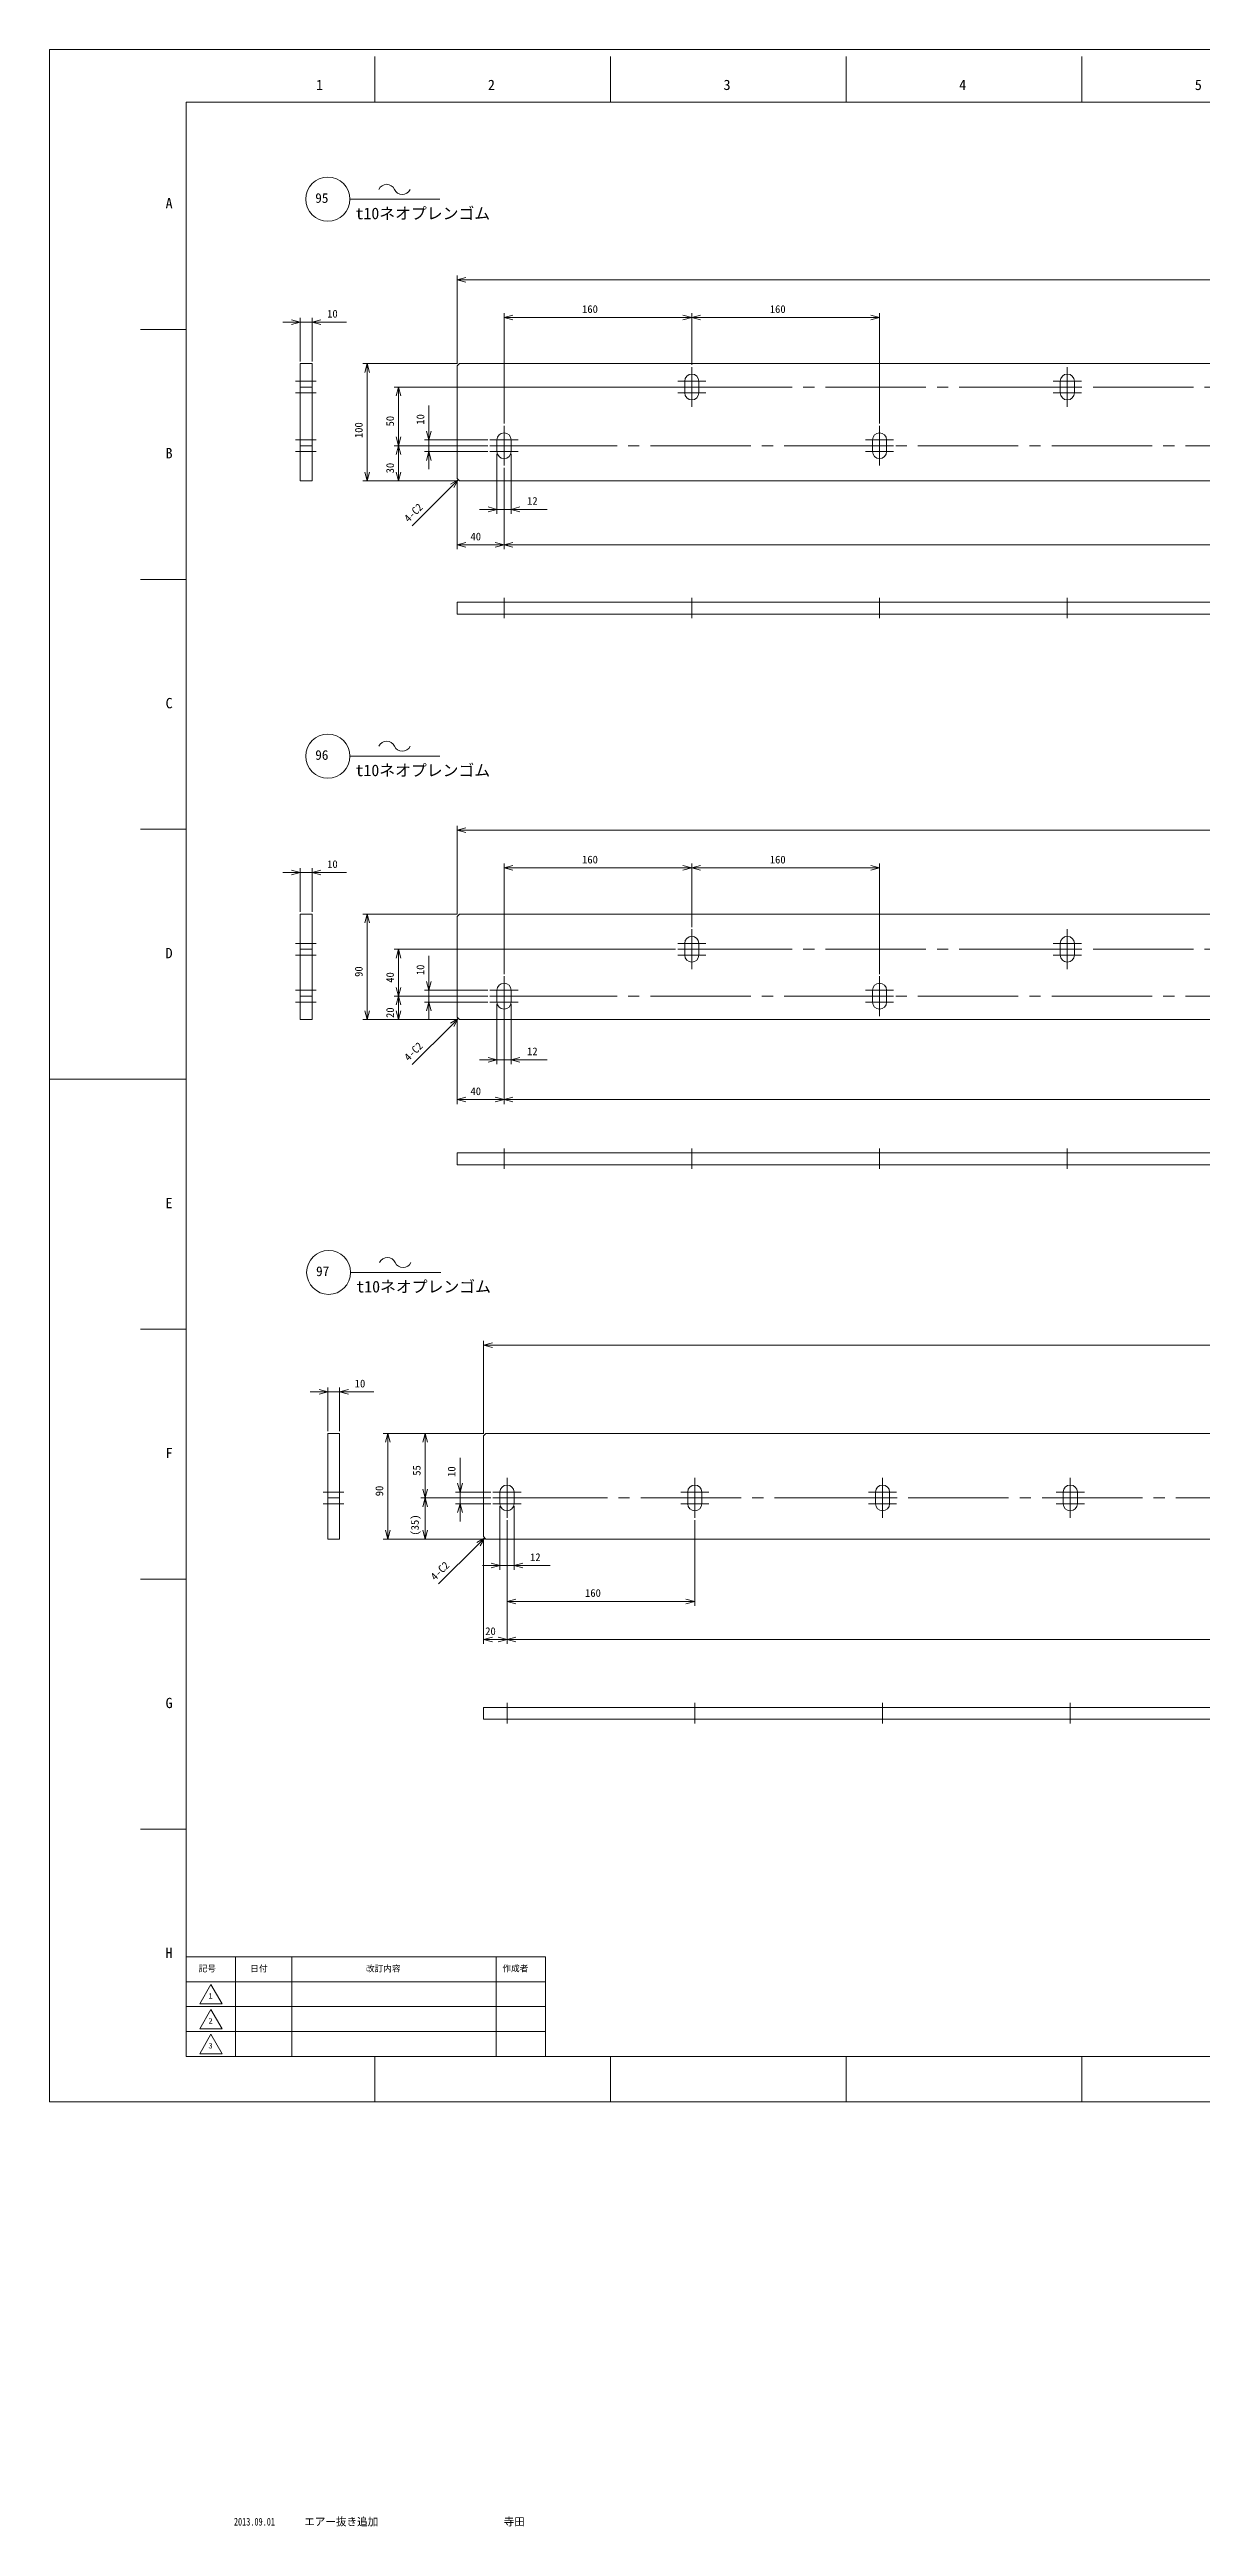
# Model space of a CAD drawing. Units: millimetres at full size. Extents: x -1242 to 1242, y -1230 to 882.
# Drawn here: x -1242 to -261, y -1229 to 882 of the extents above; entities that cross this region are included whole.
import ezdxf
from ezdxf.enums import TextEntityAlignment as Align

# ---------------------------------------------------------------- set-up
doc = ezdxf.new("R2010")
doc.units = ezdxf.units.MM
doc.header["$LTSCALE"] = 9.4985
doc.linetypes.add('CHAIN2', pattern=[12, 9, -1, 1, -1])
for name, color, linetype, lineweight in [('0-0_90_FRAME', 2, 'Continuous', 9), ('0-1_91_BLANK', 6, 'Continuous', 9), ('0-2_08_DIM', 3, 'Continuous', 9), ('0-3_05_CENTER', 2, 'CHAIN2', 9), ('0-4_0', 134, 'Continuous', 9), ('0-5_10_DRAFT', 1, 'Continuous', 9)]:
    doc.layers.add(name, color=color, linetype=linetype, lineweight=lineweight)
doc.styles.add('ＭＳ ゴシック', font='')
doc.styles.add('ＭＳ Ｐゴシック', font='')
doc.styles.get('ＭＳ ゴシック').set_extended_font_data('MS Gothic')
doc.styles.get('ＭＳ Ｐゴシック').set_extended_font_data('MS PGothic')

# ---------------------------------------------------------------- blocks, each defined once
blk = doc.blocks.new('p1ba05')
at = {"layer": '0-2_08_DIM'}
for centre, start, end in [((-2.954, 0.285), 24.22764, 155.57578), ((0, 1.621), 204.22764, 335.57578)]:
    blk.add_arc(centre, 1.621, start, end, dxfattribs=at)
blk = doc.blocks.new('AM_BALLOON1')
at = {"layer": '0-2_08_DIM'}
blk.add_circle((0, 0), 5, dxfattribs=at)
blk = doc.blocks.new('_Open30')
at = {"layer": '0-2_08_DIM'}
blk.add_line((0, 0), (-1, 0), dxfattribs=at)
blk.add_lwpolyline([(-1, 0.268), (0, 0), (-1, -0.268)], dxfattribs=at)

msp = doc.modelspace()

# ---------------------------------------------------------------- linework, layer by layer
at = {"layer": '0-0_90_FRAME'}
for p, q in [((-965.175, 836.694), (-965.175, 875.58)), ((-764.375, 836.694), (-764.375, 875.58)), ((-563.575, 836.694), (-563.575, 875.58)), ((-362.775, 836.694), (-362.775, 875.58)), ((-1125.764, 643.088), (-1164.65, 643.088)), ((-1125.764, 430.096), (-1164.65, 430.096)), ((-1125.764, 217.104), (-1164.65, 217.104)), ((-1125.764, -208.879), (-1164.65, -208.879)), ((-1125.764, -421.871), (-1164.65, -421.871)), ((-1125.764, -634.862), (-1164.65, -634.862)), ((-965.175, -867.18), (-965.175, -828.468)), ((-764.375, -867.18), (-764.375, -828.468)), ((-563.575, -867.18), (-563.575, -828.468)), ((-362.775, -867.18), (-362.775, -828.468))]:
    msp.add_line(p, q, dxfattribs=at)
at = {"layer": '0-0_90_FRAME', "color": 6}
msp.add_line((-1242.302, 4.113), (-1125.764, 4.113), dxfattribs=at)
at = {"layer": '0-0_90_FRAME', "color": 134}
for p, q in [((-1083.764, -828.468), (-1083.764, -743.611)), ((-1035.764, -828.468), (-1035.764, -743.611)), ((-861.764, -828.468), (-861.764, -743.611)), ((-1125.764, -764.825), (-819.764, -764.825)), ((-1125.764, -786.04), (-819.764, -786.04)), ((-1125.764, -807.254), (-819.764, -807.254))]:
    msp.add_line(p, q, dxfattribs=at)
at = {"layer": '0-0_90_FRAME', "color": 6}
msp.add_lwpolyline([(-1125.764, -828.468), (1203.416, -828.468), (1203.416, 836.694), (-1125.764, 836.694)], close=True, dxfattribs=at)
at = {"layer": '0-0_90_FRAME', "color": 134}
for points in [[(-1125.764, -828.468), (-819.764, -828.468), (-819.764, -743.611), (-1125.764, -743.611)], [(-1114.31, -783.787), (-1104.764, -767.252), (-1095.217, -783.787)], [(-1114.31, -805.001), (-1104.764, -788.466), (-1095.217, -805.001)], [(-1114.31, -826.215), (-1104.764, -809.68), (-1095.217, -826.215)]]:
    msp.add_lwpolyline(points, close=True, dxfattribs=at)
at = {"layer": '0-1_91_BLANK'}
msp.add_lwpolyline([(-1242.302, -867.18), (1242.302, -867.18), (1242.302, 881.58), (-1242.302, 881.58)], close=True, dxfattribs=at)
at = {"layer": '0-2_08_DIM'}
for p, q in [((-986.391, 754.051), (-909.691, 754.051)), ((-895.008, 613.88), (-895.008, 689.171)), ((-887.508, 685.421), (1097.492, 685.421)), ((-855.008, 562.88), (-855.008, 656.992)), ((-695.008, 612.88), (-695.008, 656.992)), ((-695.008, 612.88), (-695.008, 656.992)), ((-535.008, 562.88), (-535.008, 656.992)), ((-1036.135, 649.319), (-1043.635, 649.319)), ((-1028.635, 615.88), (-1028.635, 653.069)), ((-1028.635, 649.319), (-1018.635, 649.319)), ((-1018.635, 615.88), (-1018.635, 653.069)), ((-1011.135, 649.319), (-989.385, 649.319)), ((-847.508, 653.242), (-702.508, 653.242)), ((-542.508, 653.242), (-687.508, 653.242)), ((-894.883, 614.005), (-975.438, 614.005)), ((-971.688, 521.505), (-971.688, 606.505)), ((-706.224, 594.005), (-948.695, 594.005)), ((-944.945, 551.505), (-944.945, 586.505)), ((-919.132, 556.505), (-919.132, 578.255)), ((-868.883, 549.005), (-922.882, 549.005)), ((-919.132, 539.005), (-919.132, 549.005)), ((-868.883, 544.005), (-948.695, 544.005)), ((-868.883, 544.005), (-948.695, 544.005)), ((-944.945, 536.505), (-944.945, 521.505)), ((-868.883, 539.005), (-922.882, 539.005)), ((-919.132, 531.505), (-919.132, 524.005)), ((-861.008, 537.13), (-861.008, 486.024)), ((-849.008, 537.13), (-849.008, 486.024)), ((-894.883, 514.005), (-975.438, 514.005)), ((-894.883, 514.005), (-948.695, 514.005)), ((-899.311, 509.702), (-933.332, 475.681)), ((-895.008, 514.13), (-895.008, 455.723)), ((-855.008, 525.13), (-855.008, 455.723)), ((-855.008, 525.13), (-855.008, 455.723)), ((-868.508, 489.774), (-876.008, 489.774)), ((-861.008, 489.774), (-849.008, 489.774)), ((-841.508, 489.774), (-818.258, 489.774)), ((-862.508, 459.473), (-887.508, 459.473)), ((-847.508, 459.473), (1057.492, 459.473)), ((-986.391, 279.466), (-909.691, 279.466)), ((-895.008, 144.826), (-895.008, 220.117)), ((-887.508, 216.367), (1097.492, 216.367)), ((-1036.135, 180.265), (-1043.635, 180.265)), ((-1028.635, 146.826), (-1028.635, 184.015)), ((-1028.635, 180.265), (-1018.635, 180.265)), ((-1018.635, 146.826), (-1018.635, 184.015)), ((-1011.135, 180.265), (-989.385, 180.265)), ((-855.008, 93.826), (-855.008, 187.938)), ((-847.508, 184.188), (-702.508, 184.188)), ((-695.008, 133.826), (-695.008, 187.938)), ((-695.008, 133.826), (-695.008, 187.938)), ((-542.508, 184.188), (-687.508, 184.188)), ((-535.008, 93.826), (-535.008, 187.938)), ((-894.883, 144.951), (-975.438, 144.951)), ((-971.688, 62.451), (-971.688, 137.451)), ((-708.883, 114.951), (-948.695, 114.951)), ((-944.945, 82.451), (-944.945, 107.451)), ((-919.132, 87.451), (-919.132, 109.201)), ((-868.883, 74.951), (-948.695, 74.951)), ((-868.883, 74.951), (-948.695, 74.951)), ((-944.945, 67.451), (-944.945, 62.451)), ((-868.883, 79.951), (-922.882, 79.951)), ((-868.883, 69.951), (-922.882, 69.951)), ((-919.132, 69.951), (-919.132, 79.951)), ((-861.008, 68.076), (-861.008, 16.97)), ((-855.008, 66.076), (-855.008, -16.97)), ((-855.008, 66.076), (-855.008, -16.97)), ((-849.008, 68.076), (-849.008, 16.97)), ((-894.883, 54.951), (-975.438, 54.951)), ((-894.883, 54.951), (-948.695, 54.951)), ((-899.311, 50.648), (-933.332, 16.627)), ((-919.132, 62.451), (-919.132, 54.951)), ((-895.008, 55.076), (-895.008, -16.97)), ((-868.508, 20.72), (-876.008, 20.72)), ((-861.008, 20.72), (-849.008, 20.72)), ((-841.508, 20.72), (-818.258, 20.72)), ((-862.508, -13.22), (-887.508, -13.22)), ((-847.508, -13.22), (1057.492, -13.22)), ((-985.694, -160.482), (-908.994, -160.482)), ((-872.468, -297.748), (-872.468, -218.759)), ((-864.968, -222.509), (1080.033, -222.509)), ((-1012.643, -262.309), (-1020.143, -262.309)), ((-1005.143, -295.748), (-1005.143, -258.559)), ((-1005.143, -262.309), (-995.143, -262.309)), ((-995.143, -295.748), (-995.143, -258.559)), ((-987.643, -262.309), (-965.893, -262.309)), ((-872.343, -297.623), (-957.872, -297.623)), ((-954.122, -380.123), (-954.122, -305.123)), ((-872.343, -297.623), (-926.042, -297.623)), ((-922.292, -345.123), (-922.292, -305.123)), ((-892.515, -340.123), (-892.515, -318.373)), ((-866.343, -352.623), (-926.042, -352.623)), ((-866.343, -352.623), (-926.042, -352.623)), ((-866.343, -347.623), (-896.265, -347.623)), ((-866.343, -357.623), (-896.265, -357.623)), ((-892.515, -357.623), (-892.515, -347.623)), ((-922.292, -360.123), (-922.292, -380.123)), ((-892.515, -365.123), (-892.515, -372.623)), ((-858.468, -359.498), (-858.468, -413.992)), ((-852.468, -371.498), (-852.468, -444.513)), ((-852.468, -371.498), (-852.468, -477.069)), ((-846.468, -359.498), (-846.468, -413.992)), ((-692.468, -371.498), (-692.468, -444.513)), ((-872.343, -387.623), (-957.872, -387.623)), ((-872.343, -387.623), (-926.042, -387.623)), ((-876.771, -391.927), (-910.792, -425.947)), ((-872.468, -387.498), (-872.468, -477.069)), ((-852.468, -386.498), (-852.468, -477.069)), ((-865.968, -410.242), (-873.468, -410.242)), ((-858.468, -410.242), (-846.468, -410.242)), ((-838.968, -410.242), (-815.718, -410.242)), ((-844.968, -440.763), (-699.968, -440.763)), ((-859.968, -473.319), (-864.968, -473.319)), ((-844.968, -473.319), (1060.033, -473.319))]:
    msp.add_line(p, q, dxfattribs=at)
at = {"layer": '0-3_05_CENTER'}
for p, q in [((-1032.572, 599.005), (-1015.124, 599.005)), ((-707.008, 599.005), (-683.008, 599.005)), ((-707.008, 594.005), (-683.008, 594.005)), ((-695.008, 577.005), (-695.008, 611.005)), ((-695.008, 594.005), (904.992, 594.005)), ((-387.008, 599.005), (-363.008, 599.005)), ((-387.008, 594.005), (-363.008, 594.005)), ((-375.008, 577.005), (-375.008, 611.005)), ((-1032.572, 589.005), (-1015.124, 589.005)), ((-707.008, 589.005), (-683.008, 589.005)), ((-387.008, 589.005), (-363.008, 589.005)), ((-1032.572, 549.005), (-1015.124, 549.005)), ((-867.008, 549.005), (-843.008, 549.005)), ((-855.008, 527.005), (-855.008, 561.005)), ((-547.008, 549.005), (-523.008, 549.005)), ((-535.008, 527.005), (-535.008, 561.005)), ((-1032.572, 539.005), (-1015.124, 539.005)), ((-867.008, 544.005), (-843.008, 544.005)), ((-867.008, 539.005), (-843.008, 539.005)), ((1064.992, 544.005), (-855.008, 544.005)), ((-547.008, 544.005), (-523.008, 544.005)), ((-547.008, 539.005), (-523.008, 539.005)), ((-855.008, 414.488), (-855.008, 397.041)), ((-695.008, 414.488), (-695.008, 397.041)), ((-535.008, 414.488), (-535.008, 397.041)), ((-375.008, 414.488), (-375.008, 397.041)), ((-695.008, 97.951), (-695.008, 131.951)), ((-375.008, 97.951), (-375.008, 131.951)), ((-1032.572, 119.951), (-1015.124, 119.951)), ((-1032.572, 109.951), (-1015.124, 109.951)), ((-707.008, 119.951), (-683.008, 119.951)), ((-707.008, 114.951), (-683.008, 114.951)), ((-707.008, 109.951), (-683.008, 109.951)), ((-695.008, 114.951), (904.992, 114.951)), ((-387.008, 119.951), (-363.008, 119.951)), ((-387.008, 114.951), (-363.008, 114.951)), ((-387.008, 109.951), (-363.008, 109.951)), ((-855.008, 57.951), (-855.008, 91.951)), ((-535.008, 57.951), (-535.008, 91.951)), ((-1032.572, 79.951), (-1015.124, 79.951)), ((-1032.572, 69.951), (-1015.124, 69.951)), ((-867.008, 79.951), (-843.008, 79.951)), ((-867.008, 74.951), (-843.008, 74.951)), ((-867.008, 69.951), (-843.008, 69.951)), ((1064.992, 74.951), (-855.008, 74.951)), ((-547.008, 79.951), (-523.008, 79.951)), ((-547.008, 74.951), (-523.008, 74.951)), ((-547.008, 69.951), (-523.008, 69.951)), ((-855.008, -54.733), (-855.008, -72.18)), ((-695.008, -54.733), (-695.008, -72.18)), ((-535.008, -54.733), (-535.008, -72.18)), ((-375.008, -54.733), (-375.008, -72.18)), ((-852.468, -369.623), (-852.468, -335.623)), ((-692.468, -369.623), (-692.468, -335.623)), ((-532.468, -369.623), (-532.468, -335.623)), ((-372.468, -369.623), (-372.468, -335.623)), ((-1009.08, -347.623), (-991.633, -347.623)), ((-1009.08, -357.623), (-991.633, -357.623)), ((-864.468, -347.623), (-840.468, -347.623)), ((-864.468, -352.623), (-840.468, -352.623)), ((-864.468, -357.623), (-840.468, -357.623)), ((-852.468, -352.623), (1067.533, -352.623)), ((-704.468, -347.623), (-680.468, -347.623)), ((-704.468, -352.623), (-680.468, -352.623)), ((-704.468, -357.623), (-680.468, -357.623)), ((-544.468, -347.623), (-520.468, -347.623)), ((-544.468, -352.623), (-520.468, -352.623)), ((-544.468, -357.623), (-520.468, -357.623)), ((-384.468, -347.623), (-360.468, -347.623)), ((-384.468, -352.623), (-360.468, -352.623)), ((-384.468, -357.623), (-360.468, -357.623)), ((-852.468, -527.315), (-852.468, -544.762)), ((-692.468, -527.315), (-692.468, -544.762)), ((-532.468, -527.315), (-532.468, -544.762)), ((-372.468, -527.315), (-372.468, -544.762))]:
    msp.add_line(p, q, dxfattribs=at)
at = {"layer": '0-4_0'}
for p, q in [((-701.008, 599.005), (-701.008, 589.005)), ((-689.008, 589.005), (-689.008, 599.005)), ((-381.008, 599.005), (-381.008, 589.005)), ((-369.008, 589.005), (-369.008, 599.005)), ((-861.008, 549.005), (-861.008, 539.005)), ((-849.008, 539.005), (-849.008, 549.005)), ((-541.008, 549.005), (-541.008, 539.005)), ((-529.008, 539.005), (-529.008, 549.005)), ((-701.008, 119.951), (-701.008, 109.951)), ((-689.008, 109.951), (-689.008, 119.951)), ((-381.008, 119.951), (-381.008, 109.951)), ((-369.008, 109.951), (-369.008, 119.951)), ((-861.008, 79.951), (-861.008, 69.951)), ((-849.008, 69.951), (-849.008, 79.951)), ((-541.008, 79.951), (-541.008, 69.951)), ((-529.008, 69.951), (-529.008, 79.951)), ((-858.468, -347.623), (-858.468, -357.623)), ((-846.468, -357.623), (-846.468, -347.623)), ((-698.468, -347.623), (-698.468, -357.623)), ((-686.468, -357.623), (-686.468, -347.623)), ((-538.468, -347.623), (-538.468, -357.623)), ((-526.468, -357.623), (-526.468, -347.623)), ((-378.468, -347.623), (-378.468, -357.623)), ((-366.468, -357.623), (-366.468, -347.623))]:
    msp.add_line(p, q, dxfattribs=at)
for points in [[(-1028.635, 614.005), (-1018.635, 614.005), (-1018.635, 514.005), (-1028.635, 514.005)], [(-893.008, 514.005), (1102.992, 514.005), (1104.992, 516.005), (1104.992, 612.005), (1102.992, 614.005), (-893.008, 614.005), (-895.008, 612.005), (-895.008, 516.005)], [(1104.992, 410.551), (1104.992, 400.551), (-895.008, 400.551), (-895.008, 410.551)], [(-1028.635, 144.951), (-1018.635, 144.951), (-1018.635, 54.951), (-1028.635, 54.951)], [(-893.008, 54.951), (1102.992, 54.951), (1104.992, 56.951), (1104.992, 142.951), (1102.992, 144.951), (-893.008, 144.951), (-895.008, 142.951), (-895.008, 56.951)], [(1104.992, -58.67), (1104.992, -68.67), (-895.008, -68.67), (-895.008, -58.67)], [(-1005.143, -297.623), (-995.143, -297.623), (-995.143, -387.623), (-1005.143, -387.623)], [(-870.468, -387.623), (1085.533, -387.623), (1087.533, -385.623), (1087.533, -299.623), (1085.533, -297.623), (-870.468, -297.623), (-872.468, -299.623), (-872.468, -385.623)], [(1087.533, -531.252), (1087.533, -541.252), (-872.468, -541.252), (-872.468, -531.252)]]:
    msp.add_lwpolyline(points, close=True, dxfattribs=at)
for centre, start, end in [((-695.008, 599.005), 0, 180), ((-375.008, 599.005), 0, 180), ((-695.008, 589.005), 180, 0), ((-375.008, 589.005), 180, 0), ((-855.008, 549.005), 0, 180), ((-535.008, 549.005), 0, 180), ((-855.008, 539.005), 180, 0), ((-535.008, 539.005), 180, 0), ((-695.008, 119.951), 0, 180), ((-695.008, 109.951), 180, 0), ((-375.008, 119.951), 0, 180), ((-375.008, 109.951), 180, 0), ((-855.008, 79.951), 0, 180), ((-535.008, 79.951), 0, 180), ((-855.008, 69.951), 180, 0), ((-535.008, 69.951), 180, 0), ((-852.468, -347.623), 0, 180), ((-852.468, -357.623), 180, 0), ((-692.468, -347.623), 0, 180), ((-692.468, -357.623), 180, 0), ((-532.468, -347.623), 0, 180), ((-532.468, -357.623), 180, 0), ((-372.468, -347.623), 0, 180), ((-372.468, -357.623), 180, 0)]:
    msp.add_arc(centre, 6, start, end, dxfattribs=at)
at = {"layer": '0-5_10_DRAFT'}
for p, q in [((-1028.635, 594.005), (-1018.635, 594.005)), ((-1028.635, 544.005), (-1018.635, 544.005)), ((-1028.635, 114.951), (-1018.635, 114.951)), ((-1028.635, 74.951), (-1018.635, 74.951)), ((-1005.143, -352.623), (-995.143, -352.623))]:
    msp.add_line(p, q, dxfattribs=at)

# ---------------------------------------------------------------- block references
at = {"layer": '0-2_08_DIM'}
for name, p, xscale, yscale in [('AM_BALLOON1', (-1005.167, 754.075), 3.75, 3.75), ('p1ba05', (-941.754, 758.153), 4.5, 4.5), ('_Open30', (-695.008, 653.242), 7.5, 7.5), ('_Open30', (-535.008, 653.242), 7.5, 7.5), ('_Open30', (-1028.635, 649.319), 7.5, 7.5), ('_Open30', (-861.008, 489.774), 7.5, 7.5), ('_Open30', (-855.008, 459.473), 7.5, 7.5), ('AM_BALLOON1', (-1005.167, 279.49), 3.75, 3.75), ('p1ba05', (-941.754, 283.569), 4.5, 4.5), ('_Open30', (-1028.635, 180.265), 7.5, 7.5), ('_Open30', (-695.008, 184.188), 7.5, 7.5), ('_Open30', (-535.008, 184.188), 7.5, 7.5), ('_Open30', (-861.008, 20.72), 7.5, 7.5), ('_Open30', (-855.008, -13.22), 7.5, 7.5), ('AM_BALLOON1', (-1004.47, -160.458), 3.75, 3.75), ('p1ba05', (-941.057, -156.38), 4.5, 4.5), ('_Open30', (-1005.143, -262.309), 7.5, 7.5), ('_Open30', (-858.468, -410.242), 7.5, 7.5), ('_Open30', (-692.468, -440.763), 7.5, 7.5), ('_Open30', (-852.468, -473.319), 7.5, 7.5)]:
    msp.add_blockref(name, p, dxfattribs=dict(at, xscale=xscale, yscale=yscale))
at = {"layer": '0-2_08_DIM', "xscale": 7.5, "yscale": 7.5}
for p, rotation in [((-895.008, 685.421), 180), ((-855.008, 653.242), 180), ((-695.008, 653.242), 180), ((-1018.635, 649.319), 180), ((-971.688, 614.005), 90), ((-944.945, 594.005), 90), ((-944.945, 544.005), 270), ((-919.132, 549.005), 270), ((-944.945, 544.005), 90), ((-919.132, 539.005), 90), ((-971.688, 514.005), 270), ((-944.945, 514.005), 270), ((-894.008, 515.005), 45), ((-849.008, 489.774), 180), ((-895.008, 459.473), 180), ((-855.008, 459.473), 180), ((-895.008, 216.367), 180), ((-1018.635, 180.265), 180), ((-855.008, 184.188), 180), ((-695.008, 184.188), 180), ((-971.688, 144.951), 90), ((-944.945, 114.951), 90), ((-919.132, 79.951), 270), ((-944.945, 74.951), 270), ((-944.945, 74.951), 90), ((-919.132, 69.951), 90), ((-971.688, 54.951), 270), ((-944.945, 54.951), 270), ((-894.008, 55.951), 45), ((-849.008, 20.72), 180), ((-895.008, -13.22), 180), ((-855.008, -13.22), 180), ((-872.468, -222.509), 180), ((-995.143, -262.309), 180), ((-954.122, -297.623), 90), ((-922.292, -297.623), 90), ((-922.292, -352.623), 270), ((-922.292, -352.623), 90), ((-892.515, -347.623), 270), ((-892.515, -357.623), 90), ((-954.122, -387.623), 270), ((-922.292, -387.623), 270), ((-871.468, -386.623), 45), ((-846.468, -410.242), 180), ((-852.468, -440.763), 180), ((-872.468, -473.319), 180), ((-852.468, -473.319), 180)]:
    msp.add_blockref('_Open30', p, dxfattribs=dict(at, rotation=rotation))

# ---------------------------------------------------------------- texts
at = {"layer": '0-0_90_FRAME', "color": 134}
for s, height, style, p in [('1', 8.798, 'ＭＳ ゴシック', (-1015.171, 844.439)), ('2', 8.798, 'ＭＳ ゴシック', (-868.775, 844.439)), ('3', 8.798, 'ＭＳ ゴシック', (-667.975, 844.439)), ('4', 8.798, 'ＭＳ ゴシック', (-467.175, 844.439)), ('5', 8.798, 'ＭＳ ゴシック', (-266.374, 844.439)), ('A', 8.798, 'ＭＳ ゴシック', (-1143.43, 743.584)), ('B', 8.798, 'ＭＳ ゴシック', (-1143.43, 530.592)), ('C', 8.798, 'ＭＳ ゴシック', (-1143.43, 317.6)), ('D', 8.798, 'ＭＳ ゴシック', (-1143.43, 104.609)), ('E', 8.798, 'ＭＳ ゴシック', (-1143.43, -108.383)), ('F', 8.798, 'ＭＳ ゴシック', (-1143.43, -321.375)), ('G', 8.798, 'ＭＳ ゴシック', (-1143.43, -534.367)), ('H', 8.798, 'ＭＳ ゴシック', (-1143.43, -747.358)), ('記号', 5.279, 'ＭＳ Ｐゴシック', (-1115.237, -757.818)), ('日付', 5.279, 'ＭＳ Ｐゴシック', (-1071.267, -757.818)), ('改訂内容', 5.279, 'ＭＳ Ｐゴシック', (-972.709, -757.941)), ('作成者', 5.279, 'ＭＳ Ｐゴシック', (-856.473, -757.818)), ('1', 4.666, 'ＭＳ ゴシック', (-1106.831, -780.704)), ('2', 4.666, 'ＭＳ ゴシック', (-1106.831, -801.918)), ('3', 4.666, 'ＭＳ ゴシック', (-1106.831, -823.132))]:
    msp.add_text(s, height=height, dxfattribs=dict(at, style=style)).set_placement(p, align=Align.BOTTOM_LEFT)
at = {"layer": '0-0_90_FRAME', "color": 3, "style": 'ＭＳ ゴシック', "width": 0.65}
msp.add_text('2013.09.01', height=6.598, dxfattribs=at).set_placement((-1085.199, -1230.282), align=Align.BOTTOM_LEFT)
at = {"layer": '0-0_90_FRAME', "color": 3, "style": 'ＭＳ ゴシック'}
for s, p in [('エアー抜き追加', (-1025.224, -1230.282)), ('寺田', (-855.314, -1230.282))]:
    msp.add_text(s, height=6.598, dxfattribs=at).set_placement(p, align=Align.BOTTOM_LEFT)
at = {"layer": '0-2_08_DIM', "style": 'ＭＳ ゴシック'}
for s, height, p in [('t10ネオプレンゴム', 9.897, (-981.537, 734.025)), ('10', 6.598, (-1005.724, 651.194)), ('160', 6.598, (-788.508, 655.117)), ('160', 6.598, (-628.508, 655.117)), ('12', 6.598, (-835.347, 491.649)), ('40', 6.598, (-883.58, 461.348)), ('t10ネオプレンゴム', 9.897, (-981.537, 259.441)), ('10', 6.598, (-1005.724, 182.14)), ('160', 6.598, (-788.508, 186.063)), ('160', 6.598, (-628.508, 186.063)), ('12', 6.598, (-835.347, 22.595)), ('40', 6.598, (-883.58, -11.345)), ('t10ネオプレンゴム', 9.897, (-980.84, -180.508)), ('10', 6.598, (-982.233, -260.434)), ('12', 6.598, (-832.807, -408.367)), ('160', 6.598, (-785.968, -438.888)), ('20', 6.598, (-871.039, -471.444))]:
    msp.add_text(s, height=height, dxfattribs=at).set_placement(p, align=Align.BOTTOM_LEFT)
for s, rotation, p in [('10', 90, (-921.007, 561.916)), ('100', 90, (-973.563, 550.505)), ('50', 90, (-946.82, 560.434)), ('30', 90, (-946.82, 520.434)), ('4-C2', 45, (-934.847, 476.818)), ('90', 90, (-973.563, 91.38)), ('40', 90, (-946.82, 86.38)), ('10', 90, (-921.007, 92.862)), ('20', 90, (-946.82, 56.38)), ('4-C2', 45, (-934.847, 17.764)), ('55', 90, (-924.167, -333.695)), ('10', 90, (-894.39, -334.713)), ('90', 90, (-955.997, -351.195)), ('(35)', 90, (-925.667, -384.695)), ('4-C2', 45, (-912.307, -424.811))]:
    msp.add_text(s, height=6.598, rotation=rotation, dxfattribs=at).set_placement(p, align=Align.BOTTOM_LEFT)
at = {"layer": '0-4_0', "style": 'ＭＳ ゴシック'}
for s, p in [('95', (-1015.881, 748.45)), ('96', (-1015.881, 273.865)), ('97', (-1015.184, -166.083))]:
    msp.add_text(s, height=8.248, dxfattribs=at).set_placement(p, align=Align.BOTTOM_LEFT)

doc.saveas('drawing.dxf')
